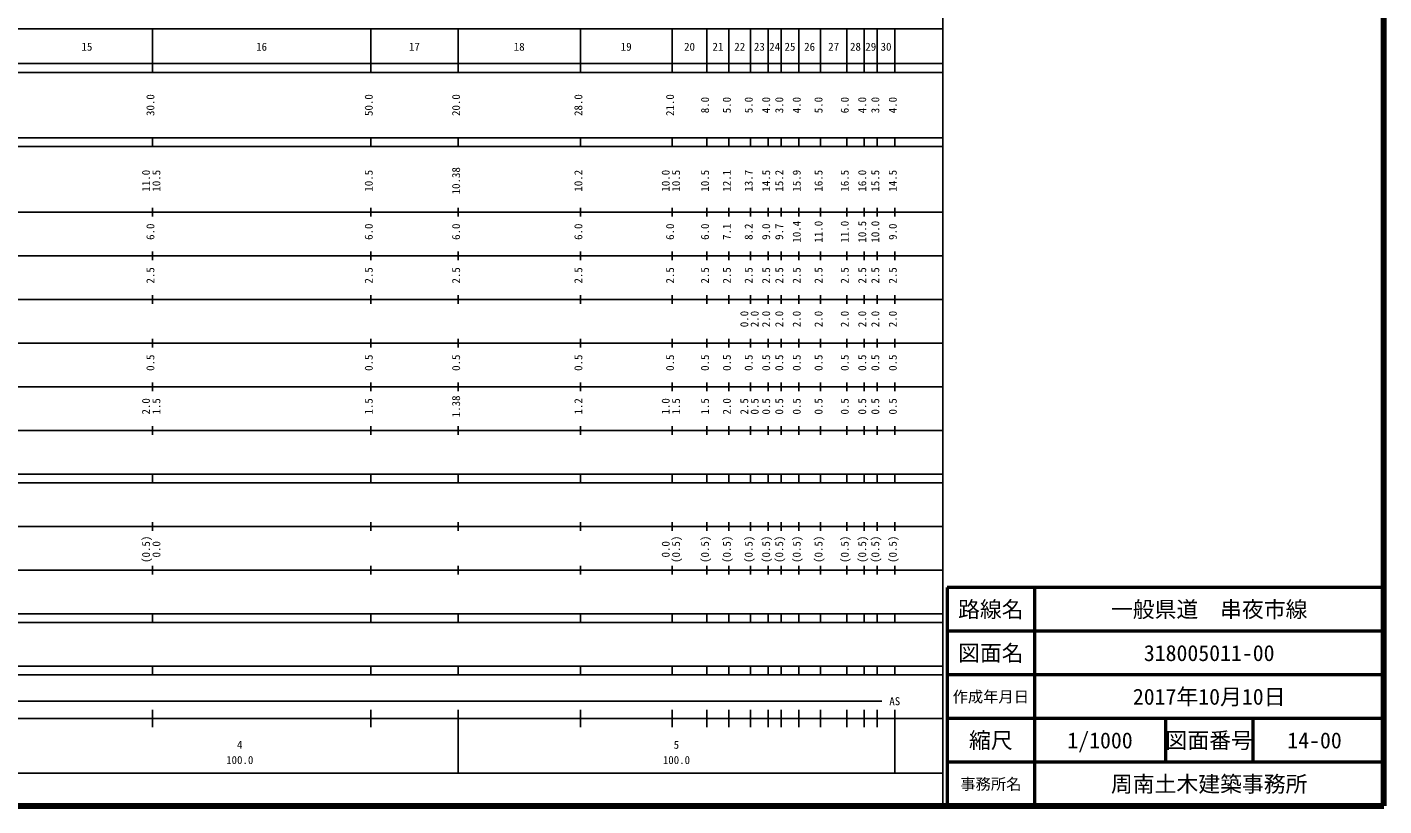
# Model space of a CAD drawing. Units: millimetres on the paper, enlarged 1000 times. Extents: x 40000 to 680000, y 20000 to 380000.
# Drawn here: x 369314 to 680000, y 20000 to 198357 of the extents above; entities that cross this region are included whole.
import ezdxf
from ezdxf.enums import TextEntityAlignment as Align

# ---------------------------------------------------------------- set-up
doc = ezdxf.new("R2010")
doc.units = ezdxf.units.MM
doc.header["$LTSCALE"] = 1000
for name, color, linetype, lineweight in [('M-TTL', 2, 'Continuous', 140), ('M-TTL-BAND', 7, 'Continuous', 25), ('M-TTL-FRAM', 2, 'Continuous', 50), ('M-TTL-LINE', 7, 'Continuous', 50)]:
    doc.layers.add(name, color=color, linetype=linetype, lineweight=lineweight)
doc.layers.add('M-TTL-TXT', color=7, linetype='Continuous')
doc.styles.add('ＭＳ ゴシック', font='')
doc.styles.get('ＭＳ ゴシック').set_extended_font_data('MS Gothic')

msp = doc.modelspace()

# ---------------------------------------------------------------- linework, layer by layer
at = {"layer": 'M-TTL'}
for p, q in [((680000, 20000), (680000, 380000)), ((40000, 20000), (680000, 20000))]:
    msp.add_line(p, q, dxfattribs=at)
at = {"layer": 'M-TTL-BAND'}
for p, q in [((579000, 20000), (579000, 370000)), ((68000, 198000), (579000, 198000)), ((398000, 188000), (398000, 198000)), ((448000, 188000), (448000, 198000)), ((468000, 188000), (468000, 198000)), ((496000, 188000), (496000, 198000)), ((517000, 188000), (517000, 198000)), ((525000, 188000), (525000, 198000)), ((530000, 188000), (530000, 198000)), ((535000, 188000), (535000, 198000)), ((539000, 188000), (539000, 198000)), ((542000, 188000), (542000, 198000)), ((546000, 188000), (546000, 198000)), ((551000, 188000), (551000, 198000)), ((557000, 188000), (557000, 198000)), ((561000, 188000), (561000, 198000)), ((564000, 188000), (564000, 198000)), ((568000, 188000), (568000, 198000)), ((40000, 190000), (579000, 190000)), ((40000, 188000), (579000, 188000)), ((40000, 173000), (579000, 173000)), ((40000, 171000), (579000, 171000)), ((398000, 171000), (398000, 173000)), ((448000, 171000), (448000, 173000)), ((468000, 171000), (468000, 173000)), ((496000, 171000), (496000, 173000)), ((517000, 171000), (517000, 173000)), ((525000, 171000), (525000, 173000)), ((530000, 171000), (530000, 173000)), ((535000, 171000), (535000, 173000)), ((539000, 171000), (539000, 173000)), ((542000, 171000), (542000, 173000)), ((546000, 171000), (546000, 173000)), ((551000, 171000), (551000, 173000)), ((557000, 171000), (557000, 173000)), ((561000, 171000), (561000, 173000)), ((564000, 171000), (564000, 173000)), ((568000, 171000), (568000, 173000)), ((40000, 156000), (579000, 156000)), ((398000, 155000), (398000, 157000)), ((448000, 155000), (448000, 157000)), ((468000, 155000), (468000, 157000)), ((496000, 155000), (496000, 157000)), ((517000, 155000), (517000, 157000)), ((525000, 155000), (525000, 157000)), ((530000, 155000), (530000, 157000)), ((535000, 155000), (535000, 157000)), ((539000, 155000), (539000, 157000)), ((542000, 155000), (542000, 157000)), ((546000, 155000), (546000, 157000)), ((551000, 155000), (551000, 157000)), ((557000, 155000), (557000, 157000)), ((561000, 155000), (561000, 157000)), ((564000, 155000), (564000, 157000)), ((568000, 155000), (568000, 157000)), ((398000, 145000), (398000, 147000)), ((448000, 145000), (448000, 147000)), ((468000, 145000), (468000, 147000)), ((496000, 145000), (496000, 147000)), ((517000, 145000), (517000, 147000)), ((525000, 145000), (525000, 147000)), ((530000, 145000), (530000, 147000)), ((535000, 145000), (535000, 147000)), ((539000, 145000), (539000, 147000)), ((542000, 145000), (542000, 147000)), ((546000, 145000), (546000, 147000)), ((551000, 145000), (551000, 147000)), ((557000, 145000), (557000, 147000)), ((561000, 145000), (561000, 147000)), ((564000, 145000), (564000, 147000)), ((568000, 145000), (568000, 147000)), ((46000, 146000), (579000, 146000)), ((398000, 135000), (398000, 137000)), ((448000, 135000), (448000, 137000)), ((468000, 135000), (468000, 137000)), ((496000, 135000), (496000, 137000)), ((517000, 135000), (517000, 137000)), ((525000, 135000), (525000, 137000)), ((530000, 135000), (530000, 137000)), ((535000, 135000), (535000, 137000)), ((539000, 135000), (539000, 137000)), ((542000, 135000), (542000, 137000)), ((546000, 135000), (546000, 137000)), ((551000, 135000), (551000, 137000)), ((557000, 135000), (557000, 137000)), ((561000, 135000), (561000, 137000)), ((564000, 135000), (564000, 137000)), ((568000, 135000), (568000, 137000)), ((52000, 136000), (579000, 136000)), ((46000, 126000), (579000, 126000)), ((398000, 125000), (398000, 127000)), ((448000, 125000), (448000, 127000)), ((468000, 125000), (468000, 127000)), ((496000, 125000), (496000, 127000)), ((517000, 125000), (517000, 127000)), ((525000, 125000), (525000, 127000)), ((530000, 125000), (530000, 127000)), ((535000, 125000), (535000, 127000)), ((539000, 125000), (539000, 127000)), ((542000, 125000), (542000, 127000)), ((546000, 125000), (546000, 127000)), ((551000, 125000), (551000, 127000)), ((557000, 125000), (557000, 127000)), ((561000, 125000), (561000, 127000)), ((564000, 125000), (564000, 127000)), ((568000, 125000), (568000, 127000)), ((52000, 116000), (579000, 116000)), ((398000, 115000), (398000, 117000)), ((448000, 115000), (448000, 117000)), ((468000, 115000), (468000, 117000)), ((496000, 115000), (496000, 117000)), ((517000, 115000), (517000, 117000)), ((525000, 115000), (525000, 117000)), ((530000, 115000), (530000, 117000)), ((535000, 115000), (535000, 117000)), ((539000, 115000), (539000, 117000)), ((542000, 115000), (542000, 117000)), ((546000, 115000), (546000, 117000)), ((551000, 115000), (551000, 117000)), ((557000, 115000), (557000, 117000)), ((561000, 115000), (561000, 117000)), ((564000, 115000), (564000, 117000)), ((568000, 115000), (568000, 117000)), ((46000, 106000), (579000, 106000)), ((398000, 105000), (398000, 107000)), ((448000, 105000), (448000, 107000)), ((468000, 105000), (468000, 107000)), ((496000, 105000), (496000, 107000)), ((517000, 105000), (517000, 107000)), ((525000, 105000), (525000, 107000)), ((530000, 105000), (530000, 107000)), ((535000, 105000), (535000, 107000)), ((539000, 105000), (539000, 107000)), ((542000, 105000), (542000, 107000)), ((546000, 105000), (546000, 107000)), ((551000, 105000), (551000, 107000)), ((557000, 105000), (557000, 107000)), ((561000, 105000), (561000, 107000)), ((564000, 105000), (564000, 107000)), ((568000, 105000), (568000, 107000)), ((40000, 96000), (579000, 96000)), ((40000, 94000), (579000, 94000)), ((398000, 94000), (398000, 96000)), ((448000, 94000), (448000, 96000)), ((468000, 94000), (468000, 96000)), ((496000, 94000), (496000, 96000)), ((517000, 94000), (517000, 96000)), ((525000, 94000), (525000, 96000)), ((530000, 94000), (530000, 96000)), ((535000, 94000), (535000, 96000)), ((539000, 94000), (539000, 96000)), ((542000, 94000), (542000, 96000)), ((546000, 94000), (546000, 96000)), ((551000, 94000), (551000, 96000)), ((557000, 94000), (557000, 96000)), ((561000, 94000), (561000, 96000)), ((564000, 94000), (564000, 96000)), ((568000, 94000), (568000, 96000)), ((49000, 84000), (579000, 84000)), ((398000, 83000), (398000, 85000)), ((448000, 83000), (448000, 85000)), ((468000, 83000), (468000, 85000)), ((496000, 83000), (496000, 85000)), ((517000, 83000), (517000, 85000)), ((525000, 83000), (525000, 85000)), ((530000, 83000), (530000, 85000)), ((535000, 83000), (535000, 85000)), ((539000, 83000), (539000, 85000)), ((542000, 83000), (542000, 85000)), ((546000, 83000), (546000, 85000)), ((551000, 83000), (551000, 85000)), ((557000, 83000), (557000, 85000)), ((561000, 83000), (561000, 85000)), ((564000, 83000), (564000, 85000)), ((568000, 83000), (568000, 85000)), ((398000, 73000), (398000, 75000)), ((448000, 73000), (448000, 75000)), ((468000, 73000), (468000, 75000)), ((496000, 73000), (496000, 75000)), ((517000, 73000), (517000, 75000)), ((525000, 73000), (525000, 75000)), ((530000, 73000), (530000, 75000)), ((535000, 73000), (535000, 75000)), ((539000, 73000), (539000, 75000)), ((542000, 73000), (542000, 75000)), ((546000, 73000), (546000, 75000)), ((551000, 73000), (551000, 75000)), ((557000, 73000), (557000, 75000)), ((561000, 73000), (561000, 75000)), ((564000, 73000), (564000, 75000)), ((568000, 73000), (568000, 75000)), ((40000, 74000), (579000, 74000)), ((40000, 64000), (579000, 64000)), ((398000, 62000), (398000, 64000)), ((448000, 62000), (448000, 64000)), ((468000, 62000), (468000, 64000)), ((496000, 62000), (496000, 64000)), ((517000, 62000), (517000, 64000)), ((525000, 62000), (525000, 64000)), ((530000, 62000), (530000, 64000)), ((535000, 62000), (535000, 64000)), ((539000, 62000), (539000, 64000)), ((542000, 62000), (542000, 64000)), ((546000, 62000), (546000, 64000)), ((551000, 62000), (551000, 64000)), ((557000, 62000), (557000, 64000)), ((561000, 62000), (561000, 64000)), ((564000, 62000), (564000, 64000)), ((568000, 62000), (568000, 64000)), ((40000, 62000), (579000, 62000)), ((40000, 52000), (579000, 52000)), ((40000, 50000), (579000, 50000)), ((398000, 50000), (398000, 52000)), ((448000, 50000), (448000, 52000)), ((468000, 50000), (468000, 52000)), ((496000, 50000), (496000, 52000)), ((517000, 50000), (517000, 52000)), ((525000, 50000), (525000, 52000)), ((530000, 50000), (530000, 52000)), ((535000, 50000), (535000, 52000)), ((539000, 50000), (539000, 52000)), ((542000, 50000), (542000, 52000)), ((546000, 50000), (546000, 52000)), ((551000, 50000), (551000, 52000)), ((557000, 50000), (557000, 52000)), ((561000, 50000), (561000, 52000)), ((564000, 50000), (564000, 52000)), ((568000, 50000), (568000, 52000)), ((71000, 44000), (565000, 44000)), ((398000, 38000), (398000, 42000)), ((448000, 38000), (448000, 42000)), ((468000, 27500), (468000, 42000)), ((496000, 38000), (496000, 42000)), ((517000, 38000), (517000, 42000)), ((525000, 38000), (525000, 42000)), ((530000, 38000), (530000, 42000)), ((535000, 38000), (535000, 42000)), ((539000, 38000), (539000, 42000)), ((542000, 38000), (542000, 42000)), ((546000, 38000), (546000, 42000)), ((551000, 38000), (551000, 42000)), ((557000, 38000), (557000, 42000)), ((561000, 38000), (561000, 42000)), ((564000, 38000), (564000, 42000)), ((568000, 27500), (568000, 42000)), ((40000, 40000), (579000, 40000)), ((68000, 27500), (579000, 27500))]:
    msp.add_line(p, q, dxfattribs=at)
at = {"layer": 'M-TTL-FRAM'}
for p, q in [((680000, 70000), (580000, 70000)), ((580000, 70000), (580000, 20000))]:
    msp.add_line(p, q, dxfattribs=at)
at = {"layer": 'M-TTL-LINE'}
for p, q in [((600000, 70000), (600000, 20000)), ((680000, 60000), (580000, 60000)), ((680000, 50000), (580000, 50000)), ((680000, 40000), (580000, 40000)), ((630000, 40000), (630000, 30000)), ((650000, 40000), (650000, 30000)), ((680000, 30000), (580000, 30000))]:
    msp.add_line(p, q, dxfattribs=at)

# ---------------------------------------------------------------- texts
at = {"layer": 'M-TTL-BAND', "style": 'ＭＳ ゴシック'}
for s, p in [('15', (383000, 192405)), ('16', (423000, 192405)), ('17', (458000, 192405)), ('18', (482000, 192405)), ('19', (506500, 192405)), ('20', (521000, 192405)), ('21', (527500, 192405)), ('22', (532500, 192405)), ('23', (537000, 192405)), ('24', (540500, 192405)), ('25', (544000, 192405)), ('26', (548500, 192405)), ('27', (554000, 192405)), ('28', (559000, 192405)), ('29', (562500, 192405)), ('30', (566000, 192405)), ('AS', (568000, 42500)), ('4', (418000, 32523)), ('5', (518000, 32523)), ('100.0', (418000, 29033)), ('100.0', (518000, 29033))]:
    msp.add_text(s, height=1833, dxfattribs=at).set_placement(p, align=Align.BOTTOM_CENTER)
for s, p in [('30.0', (399000, 180500)), ('50.0', (449000, 180500)), ('20.0', (469000, 180500)), ('28.0', (497000, 180500)), ('21.0', (518000, 180500)), ('8.0', (526000, 180500)), ('5.0', (531000, 180500)), ('5.0', (536000, 180500)), ('4.0', (540000, 180500)), ('3.0', (543000, 180500)), ('4.0', (547000, 180500)), ('5.0', (552000, 180500)), ('6.0', (558000, 180500)), ('4.0', (562000, 180500)), ('3.0', (565000, 180500)), ('4.0', (569000, 180500)), ('11.0', (398000, 163174)), ('10.5', (400370, 163174)), ('10.5', (449000, 163174)), ('10.38', (469000, 163174)), ('10.2', (497000, 163174)), ('10.0', (517000, 163174)), ('10.5', (519370, 163174)), ('10.5', (526000, 163174)), ('12.1', (531000, 163174)), ('13.7', (536000, 163174)), ('14.5', (540000, 163174)), ('15.2', (543000, 163174)), ('15.9', (547000, 163174)), ('16.5', (552000, 163174)), ('16.5', (558000, 163174)), ('16.0', (562000, 163174)), ('15.5', (565000, 163174)), ('14.5', (569000, 163174)), ('6.0', (399000, 151500)), ('6.0', (449000, 151500)), ('6.0', (469000, 151500)), ('6.0', (497000, 151500)), ('6.0', (518000, 151500)), ('6.0', (526000, 151500)), ('7.1', (531000, 151500)), ('8.2', (536000, 151500)), ('9.0', (540000, 151500)), ('9.7', (543000, 151500)), ('10.4', (547000, 151500)), ('11.0', (552000, 151500)), ('11.0', (558000, 151500)), ('10.5', (562000, 151500)), ('10.0', (565000, 151500)), ('9.0', (569000, 151500)), ('2.5', (399000, 141500)), ('2.5', (449000, 141500)), ('2.5', (469000, 141500)), ('2.5', (497000, 141500)), ('2.5', (518000, 141500)), ('2.5', (526000, 141500)), ('2.5', (531000, 141500)), ('2.5', (536000, 141500)), ('2.5', (540000, 141500)), ('2.5', (543000, 141500)), ('2.5', (547000, 141500)), ('2.5', (552000, 141500)), ('2.5', (558000, 141500)), ('2.5', (562000, 141500)), ('2.5', (565000, 141500)), ('2.5', (569000, 141500)), ('0.0', (535000, 131500)), ('2.0', (537370, 131500)), ('2.0', (540000, 131500)), ('2.0', (543000, 131500)), ('2.0', (547000, 131500)), ('2.0', (552000, 131500)), ('2.0', (558000, 131500)), ('2.0', (562000, 131500)), ('2.0', (565000, 131500)), ('2.0', (569000, 131500)), ('0.5', (399000, 121500)), ('0.5', (449000, 121500)), ('0.5', (469000, 121500)), ('0.5', (497000, 121500)), ('0.5', (518000, 121500)), ('0.5', (526000, 121500)), ('0.5', (531000, 121500)), ('0.5', (536000, 121500)), ('0.5', (540000, 121500)), ('0.5', (543000, 121500)), ('0.5', (547000, 121500)), ('0.5', (552000, 121500)), ('0.5', (558000, 121500)), ('0.5', (562000, 121500)), ('0.5', (565000, 121500)), ('0.5', (569000, 121500)), ('2.0', (398000, 111500)), ('1.5', (400370, 111500)), ('1.5', (449000, 111500)), ('1.38', (469000, 111500)), ('1.2', (497000, 111500)), ('1.0', (517000, 111500)), ('1.5', (519370, 111500)), ('1.5', (526000, 111500)), ('2.0', (531000, 111500)), ('2.5', (535000, 111500)), ('0.5', (537370, 111500)), ('0.5', (540000, 111500)), ('0.5', (543000, 111500)), ('0.5', (547000, 111500)), ('0.5', (552000, 111500)), ('0.5', (558000, 111500)), ('0.5', (562000, 111500)), ('0.5', (565000, 111500)), ('0.5', (569000, 111500)), ('(0.5)', (398000, 78764)), ('(0.5)', (519370, 78764)), ('(0.5)', (526000, 78764)), ('(0.5)', (531000, 78764)), ('(0.5)', (536000, 78764)), ('(0.5)', (540000, 78764)), ('(0.5)', (543000, 78764)), ('(0.5)', (547000, 78764)), ('(0.5)', (552000, 78764)), ('(0.5)', (558000, 78764)), ('(0.5)', (562000, 78764)), ('(0.5)', (565000, 78764)), ('(0.5)', (569000, 78764)), ('0.0', (400370, 78764)), ('0.0', (517000, 78764))]:
    msp.add_text(s, height=1833, rotation=90, dxfattribs=at).set_placement(p, align=Align.BOTTOM_CENTER)
at = {"layer": 'M-TTL-TXT', "style": 'ＭＳ ゴシック'}
for s, height, p in [('路線名', 3666, (590000, 65000)), ('路線名', 3666, (590000, 65000)), ('一般県道\u3000串夜市線', 3666, (640000, 65000)), ('図面名', 3666, (590000, 55000)), ('図面名', 3666, (590000, 55000)), ('318005011-00', 3666, (640000, 55000)), ('作成年月日', 2566, (590000, 45000)), ('作成年月日', 2566, (590000, 45000)), ('2017年10月10日', 3666, (640000, 45000)), ('縮尺', 3666, (590000, 35000)), ('縮尺', 3666, (590000, 35000)), ('図面番号', 3666, (640000, 35000)), ('図面番号', 3666, (640000, 35000)), ('1/1000', 3666, (615000, 35000)), ('14-00', 3666, (664125, 35000)), ('事務所名', 2566, (590000, 25000)), ('事務所名', 2566, (590000, 25000)), ('周南土木建築事務所', 3666, (640000, 25000))]:
    msp.add_text(s, height=height, dxfattribs=at).set_placement(p, align=Align.MIDDLE_CENTER)

doc.saveas('drawing.dxf')
